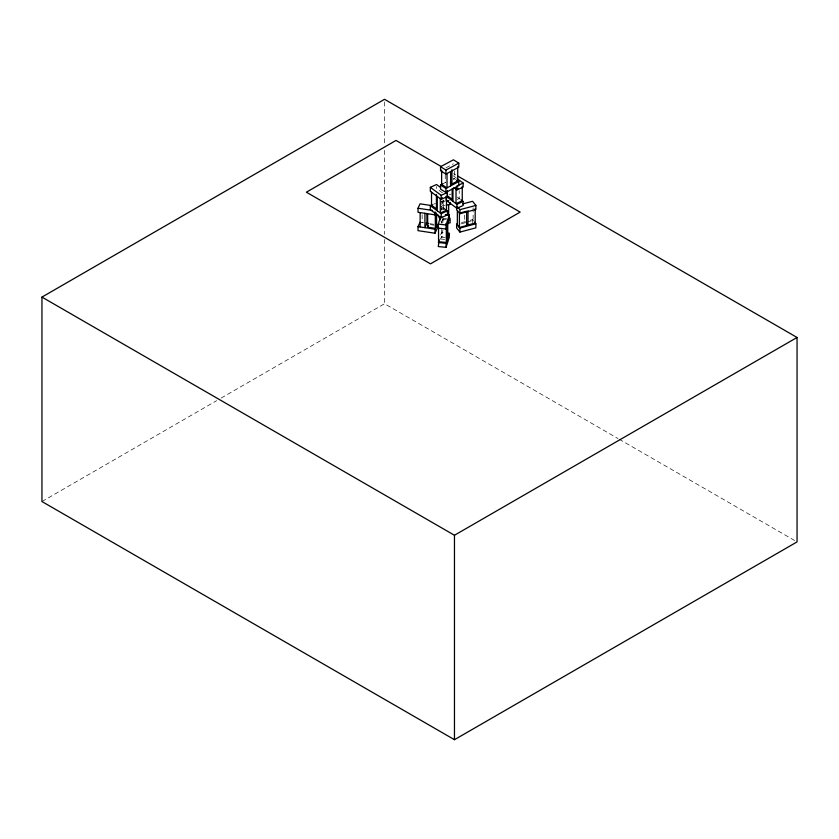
<?xml version="1.0" encoding="UTF-8"?>
<svg xmlns="http://www.w3.org/2000/svg" width="839" height="839" viewBox="0 0 839 839"><rect width="100%" height="100%" fill="white"/><g stroke="black" fill="none" stroke-linecap="round" stroke-linejoin="round"><path stroke-width="0.63" stroke-dasharray="4.2 3.15" d="M442.541 219.503L441.471 222.87L446.327 223.394M440.674 235.025L441.471 232.539L444.062 232.812M440.674 239.063L441.471 236.567L444.062 236.85M445.121 237.605L441.471 237.217L442.908 230.117M41.95 501.533L216.64 400.675M221.181 398.053L384.535 303.739L617.986 438.524M445.908 167.863L453.417 163.836M442.688 183.93L445.908 182.21M433.438 204.307L435.504 203.363M441.377 208.89L443.443 207.946L443.443 200.122M449.243 194.868L451.319 193.924M457.129 199.472L459.216 198.528L459.216 190.705M461.523 222.597L465.205 221.622M470.113 220.311L472.567 219.661L473.888 221.318M467.145 222.041L473.123 220.447L473.123 206.1M460.926 223.919L464.512 222.964L464.512 213.84M441.692 210.222L441.692 201.098L445.236 200.479M445.058 201.276L442.531 201.717L442.531 205.754L445.058 205.314M441.304 209.719L445.089 209.068M446.327 219.44L442.531 220.091L442.531 223.122M444.062 218.465L446.652 218.748M440.748 239L444.628 239.419M421.241 222.387L423.664 222.755M429.736 223.677L434.592 224.412M430.208 224.632L434.036 225.209M453.574 173.663L455.829 174.973M619.119 439.185L795.917 541.249M455.567 179.515L453.417 178.183L453.417 181.203M442.478 192.897L436.542 188.544L436.542 186.531M441.482 206.509L444.45 208.68M453.343 175.812L456.29 177.994M457.265 197.092L460.212 199.273M441.692 201.098L443.946 205.471L443.946 209.383M441.419 203.594L442.531 205.754M442.247 216.525L443.946 219.808M440.863 220.888L441.975 223.048M472.567 219.661L472.567 222.681M454.371 171.009L454.371 178.833M445.247 174.732L445.247 182.556M442.908 218.381L442.908 223.604M441.471 229.393L441.471 237.217M422.143 214.679L422.143 222.503M384.535 101.928L384.535 145.168M384.535 150.412L384.535 234.291M384.535 239.524L384.535 303.739"/><path stroke-width="1.26" d="M445.352 214.574L449.243 214.983L449.243 219.021L446.065 228.995L438.283 228.166L438.283 224.128L440.674 216.651M446.652 233.085L449.243 233.357L449.243 237.395L446.065 247.369L438.283 246.54L439.154 239.797M446.065 228.995L446.065 224.957L449.243 214.983M446.694 236.608L447.764 233.242L447.764 221.506M446.065 247.369L446.065 243.341L449.243 233.357M436.018 212.645L435.022 214.847L418.021 212.277L418.021 208.25L420.024 203.835L432.169 205.66M435.022 233.221L435.022 229.194L437.025 224.779L437.025 228.806L435.022 233.221L418.021 230.662L418.021 226.624L420.024 222.209M435.326 214.008L435.326 228.355L427.68 227.191L428.519 225.355M41.95 297.09L384.535 99.306L797.05 337.467L797.05 541.91L454.465 739.694L41.95 501.533L41.95 297.09L454.465 535.261L797.05 337.467M440.548 166.709L453.417 159.809L458.797 163.144L458.797 167.181L445.929 174.082L440.548 170.737L440.548 166.709L445.929 170.055L445.929 174.082M445.929 170.055L458.797 163.144M456.647 180.186L458.797 181.528L458.797 185.555L445.929 192.467L440.548 189.121L440.548 185.083L442.688 183.93M450.26 182.986L451.938 184.024L457.727 180.92L457.727 166.573M440.548 185.083L445.929 188.429L458.797 181.528M430.334 187.338L441.209 195.309L447.418 192.477L447.418 196.515L441.209 199.336L430.334 191.376L430.334 187.338L436.542 184.517L440.496 187.412M442.363 197.721L440.297 198.665L440.297 213.012L446.505 210.19L446.505 197.144M445.446 209.414L447.418 210.862L447.418 214.889L441.209 217.721L430.334 209.75L430.334 205.723L432.4 204.779M430.334 205.723L441.209 213.683L447.418 210.862M463.159 183.08L456.93 185.891L456.93 189.918L463.159 187.118L463.159 183.08L457.265 178.717M458.094 188.314L456.017 189.247L456.017 203.594L462.247 200.783L462.247 186.436M447.103 196.997L456.93 204.265L463.159 201.454L463.159 205.492L456.93 208.303L446.128 200.301L446.128 196.263M462.75 203.898L472.567 201.276L475.881 205.419L475.881 209.456L459.929 213.714L456.615 209.561L456.615 206.541M457.947 207.191L459.929 209.677L475.881 205.419M465.949 222.356L468.015 224.946L475.199 223.038L475.199 208.691M459.405 227.463L466.589 225.555L466.589 211.208L459.405 213.127L459.405 227.463L457.339 224.873L457.339 210.537M459.929 228.051L475.881 223.803L475.881 227.841L459.929 232.088L456.615 227.946L456.615 223.908L459.929 228.051L459.929 232.088M446.327 201.066L448.844 200.626M446.317 205.062L450.113 204.443L450.113 202.43M447.586 223.258L450.113 222.828L450.113 218.79L448.435 215.55M438.283 224.128L446.065 224.957M438.283 242.513L446.065 243.341M418.021 208.25L432.588 210.442M426.097 223.122L428.519 223.489M418.021 226.624L435.022 229.194M441.157 166.5L396.029 140.438L306.382 192.194L430.501 263.855L520.149 212.099L458.084 176.274M453.983 187.737L456.93 189.918M461.198 200.007L463.159 201.454M474.559 222.146L475.881 223.803M437.518 214.406L440.307 219.808M468.015 210.61L468.015 224.946M459.929 209.677L459.929 213.714M456.93 204.265L456.93 208.303M454.465 535.261L454.465 739.694M452.976 188.303L452.976 201.339M452.19 188.943L452.19 199.378L447.323 195.77L447.323 190.558M451.938 169.688L451.938 184.024M450.627 171.565L450.627 185.901M448.676 204.653L448.676 219M447.229 225.345L447.229 239.692M447.009 173.505L447.009 187.842L441.629 184.507L441.629 170.16M446.327 228.156L446.327 242.492L438.556 241.674L438.556 227.327M445.929 188.429L445.929 192.467M441.209 195.309L441.209 199.336M441.209 213.683L441.209 217.721M437.234 196.431L437.234 210.767M436.584 213.851L436.584 225.586M436.427 194.459L436.427 208.806L431.529 205.219L431.529 192.183M435.022 211.827L435.022 214.847M427.68 214.155L427.68 227.191M426.925 214.102L426.925 223.226L424.922 227.642L424.922 213.295M420.14 212.571L420.14 226.918"/></g></svg>
